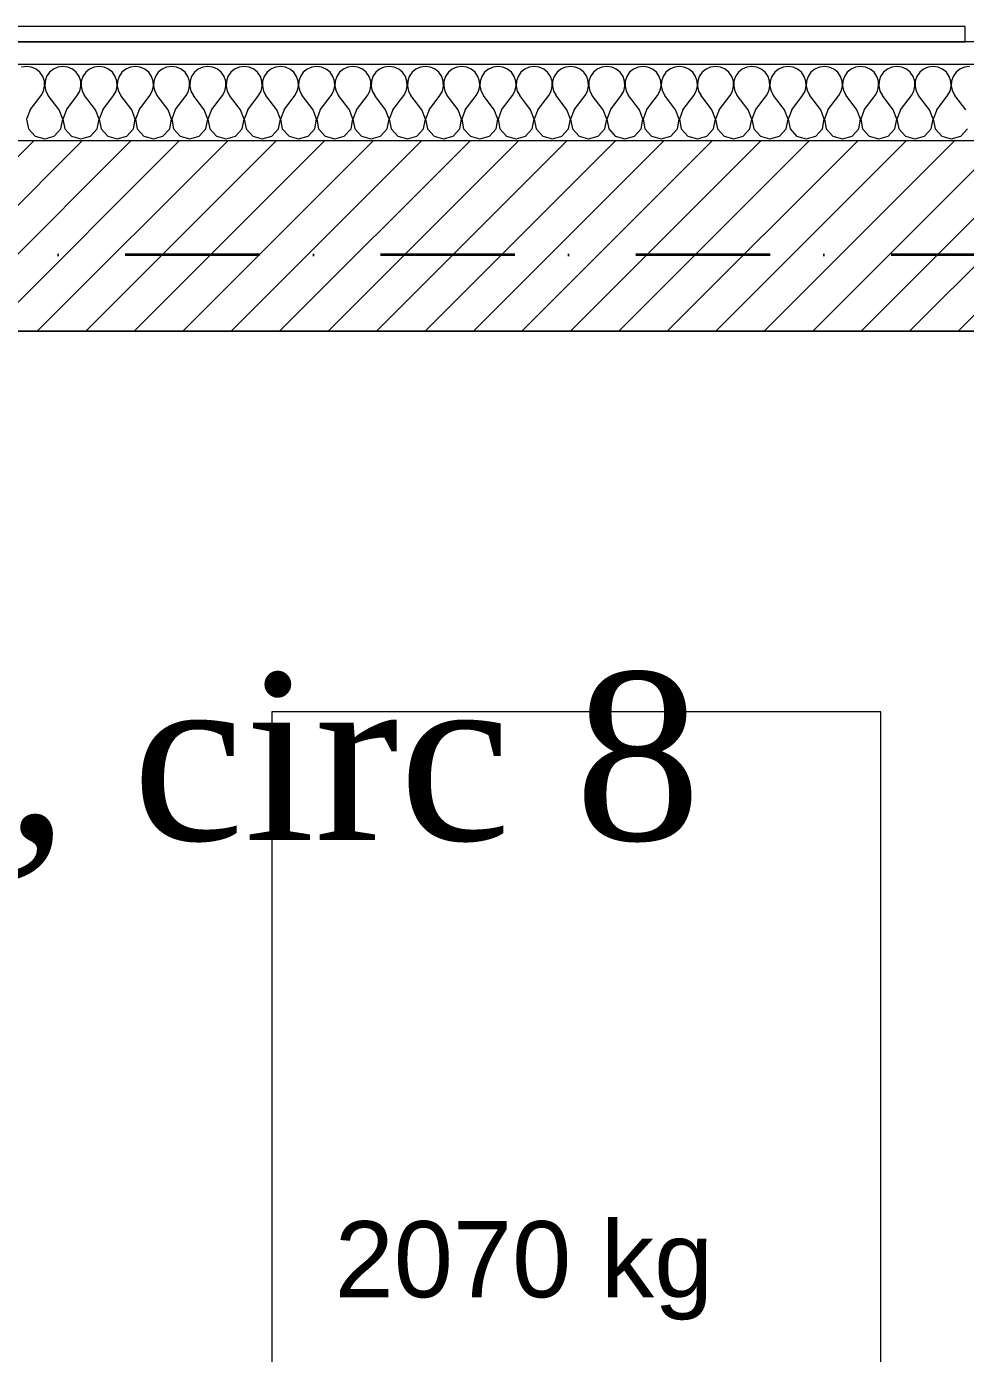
# Model space of a CAD drawing. Header units: millimetres. Extents: x 1322820 to 1391563, y 1051909 to 1098256.
# Drawn here: x 1349521 to 1350754, y 1089228 to 1090971 of the extents above; entities that cross this region are included whole.
import ezdxf
from ezdxf.enums import TextEntityAlignment as Align

# ---------------------------------------------------------------- set-up
doc = ezdxf.new("R2010")
doc.units = ezdxf.units.MM
doc.header["$MEASUREMENT"] = 0
doc.linetypes.add('Dot & Dashed', pattern=[335.138881, 176.388884, -88.194442, 0, -70.555556])
doc.layers.get('0').update_dxf_attribs({"true_color": 0x787878})
for name, color, linetype, true_color in [('arhitectura - decoratii fatada', 7, 'Continuous', 0x787878), ('instalatii - echipamente', 7, 'Continuous', 0x787878), ('New_arhitectura - axe', 7, 'Continuous', 0x787878), ('New_rezistenta - pereti de rezistenta', 7, 'Continuous', 0x787878)]:
    doc.layers.add(name, color=color, linetype=linetype, true_color=true_color)
for name, color, linetype, lineweight, true_color in [('arhitectura - decoratii fatada_Pen_No__101', 7, 'Continuous', 13, 0x787878), ('arhitectura - decoratii fatada_Pen_No__21', 7, 'Continuous', 20, 0x787878), ('instalatii - echipamente_Pen_No__21', 7, 'Continuous', 20, 0x787878), ('New_arhitectura - axe_Pen_No__201', 7, 'Continuous', 35, 0x787878), ('New_arhitectura - suprafete DTAC_Pen_No__14', 7, 'Continuous', 18, 0x787878), ('New_rezistenta - pereti de rezistenta_Pen_No__1', 7, 'Continuous', 13, 0x787878), ('New_rezistenta - pereti de rezistenta_Pen_No__21', 7, 'Continuous', 20, 0x787878)]:
    doc.layers.add(name, color=color, linetype=linetype, lineweight=lineweight, true_color=true_color)
doc.layers.add('calorifere_Pen_No__1', color=250, linetype='Continuous', lineweight=13)
doc.layers.add('circuite iluminat normal', color=7, linetype='Continuous')
doc.styles.add('GENERATED_STYLE_1', font='arialbd.ttf')
doc.styles.add('GENERATED_STYLE_4', font='arialbi.ttf')

# ---------------------------------------------------------------- blocks, each defined once
blk = doc.blocks.new('*X64', base_point=(1356235.2, 1078942.6))
at = {"layer": 'New_rezistenta - pereti de rezistenta_Pen_No__1', "color": 7, "linetype": 'Continuous', "lineweight": 13}
for p, q in [((1349521, 1090918.2), (1349514.4, 1090917.3)), ((1349527.5, 1090917.3), (1349521, 1090918.2)), ((1349533.5, 1090914.7), (1349527.5, 1090917.3)), ((1349538.5, 1090910.5), (1349533.5, 1090914.7)), ((1349556.1, 1090914.7), (1349551, 1090910.5)), ((1349562.1, 1090917.3), (1349556.1, 1090914.7)), ((1349568.6, 1090918.2), (1349562.1, 1090917.3)), ((1349575.1, 1090917.3), (1349568.6, 1090918.2)), ((1349581.1, 1090914.7), (1349575.1, 1090917.3)), ((1349586.1, 1090910.5), (1349581.1, 1090914.7)), ((1349603.7, 1090914.7), (1349598.6, 1090910.5)), ((1349609.7, 1090917.3), (1349603.7, 1090914.7)), ((1349616.2, 1090918.2), (1349609.7, 1090917.3)), ((1349622.7, 1090917.3), (1349616.2, 1090918.2)), ((1349628.7, 1090914.7), (1349622.7, 1090917.3)), ((1349633.8, 1090910.5), (1349628.7, 1090914.7)), ((1349651.3, 1090914.7), (1349646.2, 1090910.5)), ((1349657.3, 1090917.3), (1349651.3, 1090914.7)), ((1349663.8, 1090918.2), (1349657.3, 1090917.3)), ((1349670.3, 1090917.3), (1349663.8, 1090918.2)), ((1349676.3, 1090914.7), (1349670.3, 1090917.3)), ((1349681.4, 1090910.5), (1349676.3, 1090914.7)), ((1349698.9, 1090914.7), (1349693.9, 1090910.5)), ((1349704.9, 1090917.3), (1349698.9, 1090914.7)), ((1349711.4, 1090918.2), (1349704.9, 1090917.3)), ((1349717.9, 1090917.3), (1349711.4, 1090918.2)), ((1349723.9, 1090914.7), (1349717.9, 1090917.3)), ((1349729, 1090910.5), (1349723.9, 1090914.7)), ((1349746.5, 1090914.7), (1349741.5, 1090910.5)), ((1349752.5, 1090917.3), (1349746.5, 1090914.7)), ((1349759, 1090918.2), (1349752.5, 1090917.3)), ((1349765.6, 1090917.3), (1349759, 1090918.2)), ((1349771.6, 1090914.7), (1349765.6, 1090917.3)), ((1349776.6, 1090910.5), (1349771.6, 1090914.7)), ((1349794.1, 1090914.7), (1349789.1, 1090910.5)), ((1349800.2, 1090917.3), (1349794.1, 1090914.7)), ((1349806.7, 1090918.2), (1349800.2, 1090917.3)), ((1349813.2, 1090917.3), (1349806.7, 1090918.2)), ((1349819.2, 1090914.7), (1349813.2, 1090917.3)), ((1349824.2, 1090910.5), (1349819.2, 1090914.7)), ((1349841.8, 1090914.7), (1349836.7, 1090910.5)), ((1349847.8, 1090917.3), (1349841.8, 1090914.7)), ((1349854.3, 1090918.2), (1349847.8, 1090917.3)), ((1349860.8, 1090917.3), (1349854.3, 1090918.2)), ((1349866.8, 1090914.7), (1349860.8, 1090917.3)), ((1349871.9, 1090910.5), (1349866.8, 1090914.7)), ((1349889.4, 1090914.7), (1349884.3, 1090910.5)), ((1349895.4, 1090917.3), (1349889.4, 1090914.7)), ((1349901.9, 1090918.2), (1349895.4, 1090917.3)), ((1349908.4, 1090917.3), (1349901.9, 1090918.2)), ((1349914.4, 1090914.7), (1349908.4, 1090917.3)), ((1349919.5, 1090910.5), (1349914.4, 1090914.7)), ((1349937, 1090914.7), (1349931.9, 1090910.5)), ((1349943, 1090917.3), (1349937, 1090914.7)), ((1349949.5, 1090918.2), (1349943, 1090917.3)), ((1349956, 1090917.3), (1349949.5, 1090918.2)), ((1349962, 1090914.7), (1349956, 1090917.3)), ((1349967.1, 1090910.5), (1349962, 1090914.7)), ((1349984.6, 1090914.7), (1349979.6, 1090910.5)), ((1349990.6, 1090917.3), (1349984.6, 1090914.7)), ((1349997.1, 1090918.2), (1349990.6, 1090917.3)), ((1350003.6, 1090917.3), (1349997.1, 1090918.2)), ((1350009.7, 1090914.7), (1350003.6, 1090917.3)), ((1350014.7, 1090910.5), (1350009.7, 1090914.7)), ((1350032.2, 1090914.7), (1350027.2, 1090910.5)), ((1350038.3, 1090917.3), (1350032.2, 1090914.7)), ((1350044.8, 1090918.2), (1350038.3, 1090917.3)), ((1350051.3, 1090917.3), (1350044.8, 1090918.2)), ((1350057.3, 1090914.7), (1350051.3, 1090917.3)), ((1350062.3, 1090910.5), (1350057.3, 1090914.7)), ((1350079.9, 1090914.7), (1350074.8, 1090910.5)), ((1350085.9, 1090917.3), (1350079.9, 1090914.7)), ((1350092.4, 1090918.2), (1350085.9, 1090917.3)), ((1350098.9, 1090917.3), (1350092.4, 1090918.2)), ((1350104.9, 1090914.7), (1350098.9, 1090917.3)), ((1350110, 1090910.5), (1350104.9, 1090914.7)), ((1350127.5, 1090914.7), (1350122.4, 1090910.5)), ((1350133.5, 1090917.3), (1350127.5, 1090914.7)), ((1350140, 1090918.2), (1350133.5, 1090917.3)), ((1350146.5, 1090917.3), (1350140, 1090918.2)), ((1350152.5, 1090914.7), (1350146.5, 1090917.3)), ((1350157.6, 1090910.5), (1350152.5, 1090914.7)), ((1350175.1, 1090914.7), (1350170, 1090910.5)), ((1350181.1, 1090917.3), (1350175.1, 1090914.7)), ((1350187.6, 1090918.2), (1350181.1, 1090917.3)), ((1350194.1, 1090917.3), (1350187.6, 1090918.2)), ((1350200.1, 1090914.7), (1350194.1, 1090917.3)), ((1350205.2, 1090910.5), (1350200.1, 1090914.7)), ((1350222.7, 1090914.7), (1350217.7, 1090910.5)), ((1350228.7, 1090917.3), (1350222.7, 1090914.7)), ((1350235.2, 1090918.2), (1350228.7, 1090917.3)), ((1350241.7, 1090917.3), (1350235.2, 1090918.2)), ((1350247.8, 1090914.7), (1350241.7, 1090917.3)), ((1350252.8, 1090910.5), (1350247.8, 1090914.7)), ((1350270.3, 1090914.7), (1350265.3, 1090910.5)), ((1350276.3, 1090917.3), (1350270.3, 1090914.7)), ((1350282.9, 1090918.2), (1350276.3, 1090917.3)), ((1350289.4, 1090917.3), (1350282.9, 1090918.2)), ((1350295.4, 1090914.7), (1350289.4, 1090917.3)), ((1350300.4, 1090910.5), (1350295.4, 1090914.7)), ((1350318, 1090914.7), (1350312.9, 1090910.5)), ((1350324, 1090917.3), (1350318, 1090914.7)), ((1350330.5, 1090918.2), (1350324, 1090917.3)), ((1350337, 1090917.3), (1350330.5, 1090918.2)), ((1350343, 1090914.7), (1350337, 1090917.3)), ((1350348, 1090910.5), (1350343, 1090914.7)), ((1350365.6, 1090914.7), (1350360.5, 1090910.5)), ((1350371.6, 1090917.3), (1350365.6, 1090914.7)), ((1350378.1, 1090918.2), (1350371.6, 1090917.3)), ((1350384.6, 1090917.3), (1350378.1, 1090918.2)), ((1350390.6, 1090914.7), (1350384.6, 1090917.3)), ((1350395.7, 1090910.5), (1350390.6, 1090914.7)), ((1350413.2, 1090914.7), (1350408.1, 1090910.5)), ((1350419.2, 1090917.3), (1350413.2, 1090914.7)), ((1350425.7, 1090918.2), (1350419.2, 1090917.3)), ((1350432.2, 1090917.3), (1350425.7, 1090918.2)), ((1350438.2, 1090914.7), (1350432.2, 1090917.3)), ((1350443.3, 1090910.5), (1350438.2, 1090914.7)), ((1350460.8, 1090914.7), (1350455.8, 1090910.5)), ((1350466.8, 1090917.3), (1350460.8, 1090914.7)), ((1350473.3, 1090918.2), (1350466.8, 1090917.3)), ((1350479.8, 1090917.3), (1350473.3, 1090918.2)), ((1350485.8, 1090914.7), (1350479.8, 1090917.3)), ((1350490.9, 1090910.5), (1350485.8, 1090914.7)), ((1350508.4, 1090914.7), (1350503.4, 1090910.5)), ((1350514.4, 1090917.3), (1350508.4, 1090914.7)), ((1350521, 1090918.2), (1350514.4, 1090917.3)), ((1350527.5, 1090917.3), (1350521, 1090918.2)), ((1350533.5, 1090914.7), (1350527.5, 1090917.3)), ((1350538.5, 1090910.5), (1350533.5, 1090914.7)), ((1350556.1, 1090914.7), (1350551, 1090910.5)), ((1350562.1, 1090917.3), (1350556.1, 1090914.7)), ((1350568.6, 1090918.2), (1350562.1, 1090917.3)), ((1350575.1, 1090917.3), (1350568.6, 1090918.2)), ((1350581.1, 1090914.7), (1350575.1, 1090917.3)), ((1350586.1, 1090910.5), (1350581.1, 1090914.7)), ((1350603.7, 1090914.7), (1350598.6, 1090910.5)), ((1350609.7, 1090917.3), (1350603.7, 1090914.7)), ((1350616.2, 1090918.2), (1350609.7, 1090917.3)), ((1350622.7, 1090917.3), (1350616.2, 1090918.2)), ((1350628.7, 1090914.7), (1350622.7, 1090917.3)), ((1350633.8, 1090910.5), (1350628.7, 1090914.7)), ((1350651.3, 1090914.7), (1350646.2, 1090910.5)), ((1350657.3, 1090917.3), (1350651.3, 1090914.7)), ((1350663.8, 1090918.2), (1350657.3, 1090917.3)), ((1350670.3, 1090917.3), (1350663.8, 1090918.2)), ((1350676.3, 1090914.7), (1350670.3, 1090917.3)), ((1350681.4, 1090910.5), (1350676.3, 1090914.7)), ((1350698.9, 1090914.7), (1350693.9, 1090910.5)), ((1350704.9, 1090917.3), (1350698.9, 1090914.7)), ((1350711.4, 1090918.2), (1350704.9, 1090917.3)), ((1350717.9, 1090917.3), (1350711.4, 1090918.2)), ((1350723.9, 1090914.7), (1350717.9, 1090917.3)), ((1350729, 1090910.5), (1350723.9, 1090914.7)), ((1350746.5, 1090914.7), (1350741.5, 1090910.5)), ((1350752.5, 1090917.3), (1350746.5, 1090914.7)), ((1350759, 1090918.2), (1350752.5, 1090917.3)), ((1349542.2, 1090905.1), (1349538.5, 1090910.5)), ((1349544.3, 1090898.8), (1349542.2, 1090905.1)), ((1349544.7, 1090892.3), (1349544.3, 1090898.8)), ((1349545.2, 1090898.8), (1349544.9, 1090892.3)), ((1349547.3, 1090905.1), (1349545.2, 1090898.8)), ((1349551, 1090910.5), (1349547.3, 1090905.1)), ((1349589.9, 1090905.1), (1349586.1, 1090910.5)), ((1349592, 1090898.8), (1349589.9, 1090905.1)), ((1349592.3, 1090892.3), (1349592, 1090898.8)), ((1349592.8, 1090898.8), (1349592.5, 1090892.3)), ((1349594.9, 1090905.1), (1349592.8, 1090898.8)), ((1349598.6, 1090910.5), (1349594.9, 1090905.1)), ((1349637.5, 1090905.1), (1349633.8, 1090910.5)), ((1349639.6, 1090898.8), (1349637.5, 1090905.1)), ((1349639.9, 1090892.3), (1349639.6, 1090898.8)), ((1349640.4, 1090898.8), (1349640.1, 1090892.3)), ((1349642.5, 1090905.1), (1349640.4, 1090898.8)), ((1349646.2, 1090910.5), (1349642.5, 1090905.1)), ((1349685.1, 1090905.1), (1349681.4, 1090910.5)), ((1349687.2, 1090898.8), (1349685.1, 1090905.1)), ((1349687.5, 1090892.3), (1349687.2, 1090898.8)), ((1349688, 1090898.8), (1349687.7, 1090892.3)), ((1349690.1, 1090905.1), (1349688, 1090898.8)), ((1349693.9, 1090910.5), (1349690.1, 1090905.1)), ((1349732.7, 1090905.1), (1349729, 1090910.5)), ((1349734.8, 1090898.8), (1349732.7, 1090905.1)), ((1349735.1, 1090892.3), (1349734.8, 1090898.8)), ((1349735.7, 1090898.8), (1349735.3, 1090892.3)), ((1349737.7, 1090905.1), (1349735.7, 1090898.8)), ((1349741.5, 1090910.5), (1349737.7, 1090905.1)), ((1349780.3, 1090905.1), (1349776.6, 1090910.5)), ((1349782.4, 1090898.8), (1349780.3, 1090905.1)), ((1349782.8, 1090892.3), (1349782.4, 1090898.8)), ((1349783.3, 1090898.8), (1349783, 1090892.3)), ((1349785.4, 1090905.1), (1349783.3, 1090898.8)), ((1349789.1, 1090910.5), (1349785.4, 1090905.1)), ((1349828, 1090905.1), (1349824.2, 1090910.5)), ((1349830.1, 1090898.8), (1349828, 1090905.1)), ((1349830.4, 1090892.3), (1349830.1, 1090898.8)), ((1349830.9, 1090898.8), (1349830.6, 1090892.3)), ((1349833, 1090905.1), (1349830.9, 1090898.8)), ((1349836.7, 1090910.5), (1349833, 1090905.1)), ((1349875.6, 1090905.1), (1349871.9, 1090910.5)), ((1349877.7, 1090898.8), (1349875.6, 1090905.1)), ((1349878, 1090892.3), (1349877.7, 1090898.8)), ((1349878.5, 1090898.8), (1349878.2, 1090892.3)), ((1349880.6, 1090905.1), (1349878.5, 1090898.8)), ((1349884.3, 1090910.5), (1349880.6, 1090905.1)), ((1349923.2, 1090905.1), (1349919.5, 1090910.5)), ((1349925.3, 1090898.8), (1349923.2, 1090905.1)), ((1349925.6, 1090892.3), (1349925.3, 1090898.8)), ((1349926.1, 1090898.8), (1349925.8, 1090892.3)), ((1349928.2, 1090905.1), (1349926.1, 1090898.8)), ((1349931.9, 1090910.5), (1349928.2, 1090905.1)), ((1349970.8, 1090905.1), (1349967.1, 1090910.5)), ((1349972.9, 1090898.8), (1349970.8, 1090905.1)), ((1349973.2, 1090892.3), (1349972.9, 1090898.8)), ((1349973.7, 1090898.8), (1349973.4, 1090892.3)), ((1349975.8, 1090905.1), (1349973.7, 1090898.8)), ((1349979.6, 1090910.5), (1349975.8, 1090905.1)), ((1350018.4, 1090905.1), (1350014.7, 1090910.5)), ((1350020.5, 1090898.8), (1350018.4, 1090905.1)), ((1350020.9, 1090892.3), (1350020.5, 1090898.8)), ((1350021.4, 1090898.8), (1350021, 1090892.3)), ((1350023.5, 1090905.1), (1350021.4, 1090898.8)), ((1350027.2, 1090910.5), (1350023.5, 1090905.1)), ((1350066.1, 1090905.1), (1350062.3, 1090910.5)), ((1350068.2, 1090898.8), (1350066.1, 1090905.1)), ((1350068.5, 1090892.3), (1350068.2, 1090898.8)), ((1350069, 1090898.8), (1350068.7, 1090892.3)), ((1350071.1, 1090905.1), (1350069, 1090898.8)), ((1350074.8, 1090910.5), (1350071.1, 1090905.1)), ((1350113.7, 1090905.1), (1350110, 1090910.5)), ((1350115.8, 1090898.8), (1350113.7, 1090905.1)), ((1350116.1, 1090892.3), (1350115.8, 1090898.8)), ((1350116.6, 1090898.8), (1350116.3, 1090892.3)), ((1350118.7, 1090905.1), (1350116.6, 1090898.8)), ((1350122.4, 1090910.5), (1350118.7, 1090905.1)), ((1350161.3, 1090905.1), (1350157.6, 1090910.5)), ((1350163.4, 1090898.8), (1350161.3, 1090905.1)), ((1350163.7, 1090892.3), (1350163.4, 1090898.8)), ((1350164.2, 1090898.8), (1350163.9, 1090892.3)), ((1350166.3, 1090905.1), (1350164.2, 1090898.8)), ((1350170, 1090910.5), (1350166.3, 1090905.1)), ((1350208.9, 1090905.1), (1350205.2, 1090910.5)), ((1350211, 1090898.8), (1350208.9, 1090905.1)), ((1350211.3, 1090892.3), (1350211, 1090898.8)), ((1350211.8, 1090898.8), (1350211.5, 1090892.3)), ((1350213.9, 1090905.1), (1350211.8, 1090898.8)), ((1350217.7, 1090910.5), (1350213.9, 1090905.1)), ((1350256.5, 1090905.1), (1350252.8, 1090910.5)), ((1350258.6, 1090898.8), (1350256.5, 1090905.1)), ((1350258.9, 1090892.3), (1350258.6, 1090898.8)), ((1350259.5, 1090898.8), (1350259.1, 1090892.3)), ((1350261.6, 1090905.1), (1350259.5, 1090898.8)), ((1350265.3, 1090910.5), (1350261.6, 1090905.1)), ((1350304.2, 1090905.1), (1350300.4, 1090910.5)), ((1350306.3, 1090898.8), (1350304.2, 1090905.1)), ((1350306.6, 1090892.3), (1350306.3, 1090898.8)), ((1350307.1, 1090898.8), (1350306.8, 1090892.3)), ((1350309.2, 1090905.1), (1350307.1, 1090898.8)), ((1350312.9, 1090910.5), (1350309.2, 1090905.1)), ((1350351.8, 1090905.1), (1350348, 1090910.5)), ((1350353.9, 1090898.8), (1350351.8, 1090905.1)), ((1350354.2, 1090892.3), (1350353.9, 1090898.8)), ((1350354.7, 1090898.8), (1350354.4, 1090892.3)), ((1350356.8, 1090905.1), (1350354.7, 1090898.8)), ((1350360.5, 1090910.5), (1350356.8, 1090905.1)), ((1350399.4, 1090905.1), (1350395.7, 1090910.5)), ((1350401.5, 1090898.8), (1350399.4, 1090905.1)), ((1350401.8, 1090892.3), (1350401.5, 1090898.8)), ((1350402.3, 1090898.8), (1350402, 1090892.3)), ((1350404.4, 1090905.1), (1350402.3, 1090898.8)), ((1350408.1, 1090910.5), (1350404.4, 1090905.1)), ((1350447, 1090905.1), (1350443.3, 1090910.5)), ((1350449.1, 1090898.8), (1350447, 1090905.1)), ((1350449.4, 1090892.3), (1350449.1, 1090898.8)), ((1350449.9, 1090898.8), (1350449.6, 1090892.3)), ((1350452, 1090905.1), (1350449.9, 1090898.8)), ((1350455.8, 1090910.5), (1350452, 1090905.1)), ((1350494.6, 1090905.1), (1350490.9, 1090910.5)), ((1350496.7, 1090898.8), (1350494.6, 1090905.1)), ((1350497, 1090892.3), (1350496.7, 1090898.8)), ((1350497.6, 1090898.8), (1350497.2, 1090892.3)), ((1350499.7, 1090905.1), (1350497.6, 1090898.8)), ((1350503.4, 1090910.5), (1350499.7, 1090905.1)), ((1350542.2, 1090905.1), (1350538.5, 1090910.5)), ((1350544.3, 1090898.8), (1350542.2, 1090905.1)), ((1350544.7, 1090892.3), (1350544.3, 1090898.8)), ((1350545.2, 1090898.8), (1350544.9, 1090892.3)), ((1350547.3, 1090905.1), (1350545.2, 1090898.8)), ((1350551, 1090910.5), (1350547.3, 1090905.1)), ((1350589.9, 1090905.1), (1350586.1, 1090910.5)), ((1350592, 1090898.8), (1350589.9, 1090905.1)), ((1350592.3, 1090892.3), (1350592, 1090898.8)), ((1350592.8, 1090898.8), (1350592.5, 1090892.3)), ((1350594.9, 1090905.1), (1350592.8, 1090898.8)), ((1350598.6, 1090910.5), (1350594.9, 1090905.1)), ((1350637.5, 1090905.1), (1350633.8, 1090910.5)), ((1350639.6, 1090898.8), (1350637.5, 1090905.1)), ((1350639.9, 1090892.3), (1350639.6, 1090898.8)), ((1350640.4, 1090898.8), (1350640.1, 1090892.3)), ((1350642.5, 1090905.1), (1350640.4, 1090898.8)), ((1350646.2, 1090910.5), (1350642.5, 1090905.1)), ((1350685.1, 1090905.1), (1350681.4, 1090910.5)), ((1350687.2, 1090898.8), (1350685.1, 1090905.1)), ((1350687.5, 1090892.3), (1350687.2, 1090898.8)), ((1350688, 1090898.8), (1350687.7, 1090892.3)), ((1350690.1, 1090905.1), (1350688, 1090898.8)), ((1350693.9, 1090910.5), (1350690.1, 1090905.1)), ((1350732.7, 1090905.1), (1350729, 1090910.5)), ((1350734.8, 1090898.8), (1350732.7, 1090905.1)), ((1350735.1, 1090892.3), (1350734.8, 1090898.8)), ((1350735.7, 1090898.8), (1350735.3, 1090892.3)), ((1350737.7, 1090905.1), (1350735.7, 1090898.8)), ((1350741.5, 1090910.5), (1350737.7, 1090905.1)), ((1349525.7, 1090861.1), (1349540, 1090880.1)), ((1349540, 1090880.1), (1349543.2, 1090885.9)), ((1349543.2, 1090885.9), (1349544.7, 1090892.3)), ((1349544.9, 1090892.3), (1349546.3, 1090885.9)), ((1349546.3, 1090885.9), (1349549.5, 1090880.1)), ((1349563.8, 1090861.1), (1349549.5, 1090880.1)), ((1349573.3, 1090861.1), (1349587.6, 1090880.1)), ((1349587.6, 1090880.1), (1349590.8, 1090885.9)), ((1349590.8, 1090885.9), (1349592.3, 1090892.3)), ((1349592.5, 1090892.3), (1349594, 1090885.9)), ((1349594, 1090885.9), (1349597.1, 1090880.1)), ((1349611.4, 1090861.1), (1349597.1, 1090880.1)), ((1349621, 1090861.1), (1349635.2, 1090880.1)), ((1349635.2, 1090880.1), (1349638.4, 1090885.9)), ((1349638.4, 1090885.9), (1349639.9, 1090892.3)), ((1349640.1, 1090892.3), (1349641.6, 1090885.9)), ((1349641.6, 1090885.9), (1349644.8, 1090880.1)), ((1349659, 1090861.1), (1349644.8, 1090880.1)), ((1349668.6, 1090861.1), (1349682.9, 1090880.1)), ((1349682.9, 1090880.1), (1349686, 1090885.9)), ((1349686, 1090885.9), (1349687.5, 1090892.3)), ((1349687.7, 1090892.3), (1349689.2, 1090885.9)), ((1349689.2, 1090885.9), (1349692.4, 1090880.1)), ((1349706.7, 1090861.1), (1349692.4, 1090880.1)), ((1349716.2, 1090861.1), (1349730.5, 1090880.1)), ((1349730.5, 1090880.1), (1349733.7, 1090885.9)), ((1349733.7, 1090885.9), (1349735.1, 1090892.3)), ((1349735.3, 1090892.3), (1349736.8, 1090885.9)), ((1349736.8, 1090885.9), (1349740, 1090880.1)), ((1349754.3, 1090861.1), (1349740, 1090880.1)), ((1349763.8, 1090861.1), (1349778.1, 1090880.1)), ((1349778.1, 1090880.1), (1349781.3, 1090885.9)), ((1349781.3, 1090885.9), (1349782.8, 1090892.3)), ((1349783, 1090892.3), (1349784.4, 1090885.9)), ((1349784.4, 1090885.9), (1349787.6, 1090880.1)), ((1349801.9, 1090861.1), (1349787.6, 1090880.1)), ((1349811.4, 1090861.1), (1349825.7, 1090880.1)), ((1349825.7, 1090880.1), (1349828.9, 1090885.9)), ((1349828.9, 1090885.9), (1349830.4, 1090892.3)), ((1349830.6, 1090892.3), (1349832.1, 1090885.9)), ((1349832.1, 1090885.9), (1349835.2, 1090880.1)), ((1349849.5, 1090861.1), (1349835.2, 1090880.1)), ((1349859, 1090861.1), (1349873.3, 1090880.1)), ((1349873.3, 1090880.1), (1349876.5, 1090885.9)), ((1349876.5, 1090885.9), (1349878, 1090892.3)), ((1349878.2, 1090892.3), (1349879.7, 1090885.9)), ((1349879.7, 1090885.9), (1349882.9, 1090880.1)), ((1349897.1, 1090861.1), (1349882.9, 1090880.1)), ((1349906.7, 1090861.1), (1349921, 1090880.1)), ((1349921, 1090880.1), (1349924.1, 1090885.9)), ((1349924.1, 1090885.9), (1349925.6, 1090892.3)), ((1349925.8, 1090892.3), (1349927.3, 1090885.9)), ((1349927.3, 1090885.9), (1349930.5, 1090880.1)), ((1349944.8, 1090861.1), (1349930.5, 1090880.1)), ((1349954.3, 1090861.1), (1349968.6, 1090880.1)), ((1349968.6, 1090880.1), (1349971.7, 1090885.9)), ((1349971.7, 1090885.9), (1349973.2, 1090892.3)), ((1349973.4, 1090892.3), (1349974.9, 1090885.9)), ((1349974.9, 1090885.9), (1349978.1, 1090880.1)), ((1349992.4, 1090861.1), (1349978.1, 1090880.1)), ((1350001.9, 1090861.1), (1350016.2, 1090880.1)), ((1350016.2, 1090880.1), (1350019.4, 1090885.9)), ((1350019.4, 1090885.9), (1350020.9, 1090892.3)), ((1350021, 1090892.3), (1350022.5, 1090885.9)), ((1350022.5, 1090885.9), (1350025.7, 1090880.1)), ((1350040, 1090861.1), (1350025.7, 1090880.1)), ((1350049.5, 1090861.1), (1350063.8, 1090880.1)), ((1350063.8, 1090880.1), (1350067, 1090885.9)), ((1350067, 1090885.9), (1350068.5, 1090892.3)), ((1350068.7, 1090892.3), (1350070.2, 1090885.9)), ((1350070.2, 1090885.9), (1350073.3, 1090880.1)), ((1350087.6, 1090861.1), (1350073.3, 1090880.1)), ((1350097.1, 1090861.1), (1350111.4, 1090880.1)), ((1350111.4, 1090880.1), (1350114.6, 1090885.9)), ((1350114.6, 1090885.9), (1350116.1, 1090892.3)), ((1350116.3, 1090892.3), (1350117.8, 1090885.9)), ((1350117.8, 1090885.9), (1350121, 1090880.1)), ((1350135.2, 1090861.1), (1350121, 1090880.1)), ((1350144.8, 1090861.1), (1350159, 1090880.1)), ((1350159, 1090880.1), (1350162.2, 1090885.9)), ((1350162.2, 1090885.9), (1350163.7, 1090892.3)), ((1350163.9, 1090892.3), (1350165.4, 1090885.9)), ((1350165.4, 1090885.9), (1350168.6, 1090880.1)), ((1350182.9, 1090861.1), (1350168.6, 1090880.1)), ((1350192.4, 1090861.1), (1350206.7, 1090880.1)), ((1350206.7, 1090880.1), (1350209.8, 1090885.9)), ((1350209.8, 1090885.9), (1350211.3, 1090892.3)), ((1350211.5, 1090892.3), (1350213, 1090885.9)), ((1350213, 1090885.9), (1350216.2, 1090880.1)), ((1350230.5, 1090861.1), (1350216.2, 1090880.1)), ((1350240, 1090861.1), (1350254.3, 1090880.1)), ((1350254.3, 1090880.1), (1350257.5, 1090885.9)), ((1350257.5, 1090885.9), (1350258.9, 1090892.3)), ((1350259.1, 1090892.3), (1350260.6, 1090885.9)), ((1350260.6, 1090885.9), (1350263.8, 1090880.1)), ((1350278.1, 1090861.1), (1350263.8, 1090880.1)), ((1350287.6, 1090861.1), (1350301.9, 1090880.1)), ((1350301.9, 1090880.1), (1350305.1, 1090885.9)), ((1350305.1, 1090885.9), (1350306.6, 1090892.3)), ((1350306.8, 1090892.3), (1350308.2, 1090885.9)), ((1350308.2, 1090885.9), (1350311.4, 1090880.1)), ((1350325.7, 1090861.1), (1350311.4, 1090880.1)), ((1350335.2, 1090861.1), (1350349.5, 1090880.1)), ((1350349.5, 1090880.1), (1350352.7, 1090885.9)), ((1350352.7, 1090885.9), (1350354.2, 1090892.3)), ((1350354.4, 1090892.3), (1350355.9, 1090885.9)), ((1350355.9, 1090885.9), (1350359, 1090880.1)), ((1350373.3, 1090861.1), (1350359, 1090880.1)), ((1350382.9, 1090861.1), (1350397.1, 1090880.1)), ((1350397.1, 1090880.1), (1350400.3, 1090885.9)), ((1350400.3, 1090885.9), (1350401.8, 1090892.3)), ((1350402, 1090892.3), (1350403.5, 1090885.9)), ((1350403.5, 1090885.9), (1350406.7, 1090880.1)), ((1350421, 1090861.1), (1350406.7, 1090880.1)), ((1350430.5, 1090861.1), (1350444.8, 1090880.1)), ((1350444.8, 1090880.1), (1350447.9, 1090885.9)), ((1350447.9, 1090885.9), (1350449.4, 1090892.3)), ((1350449.6, 1090892.3), (1350451.1, 1090885.9)), ((1350451.1, 1090885.9), (1350454.3, 1090880.1)), ((1350468.6, 1090861.1), (1350454.3, 1090880.1)), ((1350478.1, 1090861.1), (1350492.4, 1090880.1)), ((1350492.4, 1090880.1), (1350495.6, 1090885.9)), ((1350495.6, 1090885.9), (1350497, 1090892.3)), ((1350497.2, 1090892.3), (1350498.7, 1090885.9)), ((1350498.7, 1090885.9), (1350501.9, 1090880.1)), ((1350516.2, 1090861.1), (1350501.9, 1090880.1)), ((1350525.7, 1090861.1), (1350540, 1090880.1)), ((1350540, 1090880.1), (1350543.2, 1090885.9)), ((1350543.2, 1090885.9), (1350544.7, 1090892.3)), ((1350544.9, 1090892.3), (1350546.3, 1090885.9)), ((1350546.3, 1090885.9), (1350549.5, 1090880.1)), ((1350563.8, 1090861.1), (1350549.5, 1090880.1)), ((1350573.3, 1090861.1), (1350587.6, 1090880.1)), ((1350587.6, 1090880.1), (1350590.8, 1090885.9)), ((1350590.8, 1090885.9), (1350592.3, 1090892.3)), ((1350592.5, 1090892.3), (1350594, 1090885.9)), ((1350594, 1090885.9), (1350597.1, 1090880.1)), ((1350611.4, 1090861.1), (1350597.1, 1090880.1)), ((1350621, 1090861.1), (1350635.2, 1090880.1)), ((1350635.2, 1090880.1), (1350638.4, 1090885.9)), ((1350638.4, 1090885.9), (1350639.9, 1090892.3)), ((1350640.1, 1090892.3), (1350641.6, 1090885.9)), ((1350641.6, 1090885.9), (1350644.8, 1090880.1)), ((1350659, 1090861.1), (1350644.8, 1090880.1)), ((1350668.6, 1090861.1), (1350682.9, 1090880.1)), ((1350682.9, 1090880.1), (1350686, 1090885.9)), ((1350686, 1090885.9), (1350687.5, 1090892.3)), ((1350687.7, 1090892.3), (1350689.2, 1090885.9)), ((1350689.2, 1090885.9), (1350692.4, 1090880.1)), ((1350706.7, 1090861.1), (1350692.4, 1090880.1)), ((1350716.2, 1090861.1), (1350730.5, 1090880.1)), ((1350730.5, 1090880.1), (1350733.7, 1090885.9)), ((1350733.7, 1090885.9), (1350735.1, 1090892.3)), ((1350735.3, 1090892.3), (1350736.8, 1090885.9)), ((1350736.8, 1090885.9), (1350740, 1090880.1)), ((1350754.3, 1090861.1), (1350740, 1090880.1)), ((1349525.7, 1090861.1), (1349521, 1090848.9)), ((1349521, 1090848.9), (1349523.5, 1090836.1)), ((1349568.5, 1090848.9), (1349563.8, 1090861.1)), ((1349566.1, 1090836.1), (1349568.5, 1090848.9)), ((1349573.3, 1090861.1), (1349568.7, 1090848.9)), ((1349568.7, 1090848.9), (1349571.1, 1090836.1)), ((1349616.1, 1090848.9), (1349611.4, 1090861.1)), ((1349613.7, 1090836.1), (1349616.1, 1090848.9)), ((1349621, 1090861.1), (1349616.3, 1090848.9)), ((1349616.3, 1090848.9), (1349618.7, 1090836.1)), ((1349663.7, 1090848.9), (1349659, 1090861.1)), ((1349661.3, 1090836.1), (1349663.7, 1090848.9)), ((1349668.6, 1090861.1), (1349663.9, 1090848.9)), ((1349663.9, 1090848.9), (1349666.3, 1090836.1)), ((1349711.3, 1090848.9), (1349706.7, 1090861.1)), ((1349708.9, 1090836.1), (1349711.3, 1090848.9)), ((1349716.2, 1090861.1), (1349711.5, 1090848.9)), ((1349711.5, 1090848.9), (1349713.9, 1090836.1)), ((1349758.9, 1090848.9), (1349754.3, 1090861.1)), ((1349756.5, 1090836.1), (1349758.9, 1090848.9)), ((1349763.8, 1090861.1), (1349759.1, 1090848.9)), ((1349759.1, 1090848.9), (1349761.6, 1090836.1)), ((1349806.6, 1090848.9), (1349801.9, 1090861.1)), ((1349804.2, 1090836.1), (1349806.6, 1090848.9)), ((1349811.4, 1090861.1), (1349806.8, 1090848.9)), ((1349806.8, 1090848.9), (1349809.2, 1090836.1)), ((1349854.2, 1090848.9), (1349849.5, 1090861.1)), ((1349851.8, 1090836.1), (1349854.2, 1090848.9)), ((1349859, 1090861.1), (1349854.4, 1090848.9)), ((1349854.4, 1090848.9), (1349856.8, 1090836.1)), ((1349901.8, 1090848.9), (1349897.1, 1090861.1)), ((1349899.4, 1090836.1), (1349901.8, 1090848.9)), ((1349906.7, 1090861.1), (1349902, 1090848.9)), ((1349902, 1090848.9), (1349904.4, 1090836.1)), ((1349949.4, 1090848.9), (1349944.8, 1090861.1)), ((1349947, 1090836.1), (1349949.4, 1090848.9)), ((1349954.3, 1090861.1), (1349949.6, 1090848.9)), ((1349949.6, 1090848.9), (1349952, 1090836.1)), ((1349997, 1090848.9), (1349992.4, 1090861.1)), ((1349994.6, 1090836.1), (1349997, 1090848.9)), ((1350001.9, 1090861.1), (1349997.2, 1090848.9)), ((1349997.2, 1090848.9), (1349999.7, 1090836.1)), ((1350044.7, 1090848.9), (1350040, 1090861.1)), ((1350042.2, 1090836.1), (1350044.7, 1090848.9)), ((1350049.5, 1090861.1), (1350044.9, 1090848.9)), ((1350044.9, 1090848.9), (1350047.3, 1090836.1)), ((1350092.3, 1090848.9), (1350087.6, 1090861.1)), ((1350089.9, 1090836.1), (1350092.3, 1090848.9)), ((1350097.1, 1090861.1), (1350092.5, 1090848.9)), ((1350092.5, 1090848.9), (1350094.9, 1090836.1)), ((1350139.9, 1090848.9), (1350135.2, 1090861.1)), ((1350137.5, 1090836.1), (1350139.9, 1090848.9)), ((1350144.8, 1090861.1), (1350140.1, 1090848.9)), ((1350140.1, 1090848.9), (1350142.5, 1090836.1)), ((1350187.5, 1090848.9), (1350182.9, 1090861.1)), ((1350185.1, 1090836.1), (1350187.5, 1090848.9)), ((1350192.4, 1090861.1), (1350187.7, 1090848.9)), ((1350187.7, 1090848.9), (1350190.1, 1090836.1)), ((1350235.1, 1090848.9), (1350230.5, 1090861.1)), ((1350232.7, 1090836.1), (1350235.1, 1090848.9)), ((1350240, 1090861.1), (1350235.3, 1090848.9)), ((1350235.3, 1090848.9), (1350237.7, 1090836.1)), ((1350282.8, 1090848.9), (1350278.1, 1090861.1)), ((1350280.3, 1090836.1), (1350282.8, 1090848.9)), ((1350287.6, 1090861.1), (1350283, 1090848.9)), ((1350283, 1090848.9), (1350285.4, 1090836.1)), ((1350330.4, 1090848.9), (1350325.7, 1090861.1)), ((1350328, 1090836.1), (1350330.4, 1090848.9)), ((1350335.2, 1090861.1), (1350330.6, 1090848.9)), ((1350330.6, 1090848.9), (1350333, 1090836.1)), ((1350378, 1090848.9), (1350373.3, 1090861.1)), ((1350375.6, 1090836.1), (1350378, 1090848.9)), ((1350382.9, 1090861.1), (1350378.2, 1090848.9)), ((1350378.2, 1090848.9), (1350380.6, 1090836.1)), ((1350425.6, 1090848.9), (1350421, 1090861.1)), ((1350423.2, 1090836.1), (1350425.6, 1090848.9)), ((1350430.5, 1090861.1), (1350425.8, 1090848.9)), ((1350425.8, 1090848.9), (1350428.2, 1090836.1)), ((1350473.2, 1090848.9), (1350468.6, 1090861.1)), ((1350470.8, 1090836.1), (1350473.2, 1090848.9)), ((1350478.1, 1090861.1), (1350473.4, 1090848.9)), ((1350473.4, 1090848.9), (1350475.8, 1090836.1)), ((1350520.9, 1090848.9), (1350516.2, 1090861.1)), ((1350518.4, 1090836.1), (1350520.9, 1090848.9)), ((1350525.7, 1090861.1), (1350521, 1090848.9)), ((1350521, 1090848.9), (1350523.5, 1090836.1)), ((1350568.5, 1090848.9), (1350563.8, 1090861.1)), ((1350566.1, 1090836.1), (1350568.5, 1090848.9)), ((1350573.3, 1090861.1), (1350568.7, 1090848.9)), ((1350568.7, 1090848.9), (1350571.1, 1090836.1)), ((1350616.1, 1090848.9), (1350611.4, 1090861.1)), ((1350613.7, 1090836.1), (1350616.1, 1090848.9)), ((1350621, 1090861.1), (1350616.3, 1090848.9)), ((1350616.3, 1090848.9), (1350618.7, 1090836.1)), ((1350663.7, 1090848.9), (1350659, 1090861.1)), ((1350661.3, 1090836.1), (1350663.7, 1090848.9)), ((1350668.6, 1090861.1), (1350663.9, 1090848.9)), ((1350663.9, 1090848.9), (1350666.3, 1090836.1)), ((1350711.3, 1090848.9), (1350706.7, 1090861.1)), ((1350708.9, 1090836.1), (1350711.3, 1090848.9)), ((1350716.2, 1090861.1), (1350711.5, 1090848.9)), ((1350711.5, 1090848.9), (1350713.9, 1090836.1)), ((1349523.5, 1090836.1), (1349532.2, 1090826.5)), ((1349557.3, 1090826.5), (1349566.1, 1090836.1)), ((1349571.1, 1090836.1), (1349579.9, 1090826.5)), ((1349604.9, 1090826.5), (1349613.7, 1090836.1)), ((1349618.7, 1090836.1), (1349627.5, 1090826.5)), ((1349652.5, 1090826.5), (1349661.3, 1090836.1)), ((1349666.3, 1090836.1), (1349675.1, 1090826.5)), ((1349700.1, 1090826.5), (1349708.9, 1090836.1)), ((1349713.9, 1090836.1), (1349722.7, 1090826.5)), ((1349747.8, 1090826.5), (1349756.5, 1090836.1)), ((1349761.6, 1090836.1), (1349770.3, 1090826.5)), ((1349795.4, 1090826.5), (1349804.2, 1090836.1)), ((1349809.2, 1090836.1), (1349818, 1090826.5)), ((1349843, 1090826.5), (1349851.8, 1090836.1)), ((1349856.8, 1090836.1), (1349865.6, 1090826.5)), ((1349890.6, 1090826.5), (1349899.4, 1090836.1)), ((1349904.4, 1090836.1), (1349913.2, 1090826.5)), ((1349938.2, 1090826.5), (1349947, 1090836.1)), ((1349952, 1090836.1), (1349960.8, 1090826.5)), ((1349985.8, 1090826.5), (1349994.6, 1090836.1)), ((1349999.7, 1090836.1), (1350008.4, 1090826.5)), ((1350033.5, 1090826.5), (1350042.2, 1090836.1)), ((1350047.3, 1090836.1), (1350056.1, 1090826.5)), ((1350081.1, 1090826.5), (1350089.9, 1090836.1)), ((1350094.9, 1090836.1), (1350103.7, 1090826.5)), ((1350128.7, 1090826.5), (1350137.5, 1090836.1)), ((1350142.5, 1090836.1), (1350151.3, 1090826.5)), ((1350176.3, 1090826.5), (1350185.1, 1090836.1)), ((1350190.1, 1090836.1), (1350198.9, 1090826.5)), ((1350223.9, 1090826.5), (1350232.7, 1090836.1)), ((1350237.7, 1090836.1), (1350246.5, 1090826.5)), ((1350271.6, 1090826.5), (1350280.3, 1090836.1)), ((1350285.4, 1090836.1), (1350294.1, 1090826.5)), ((1350319.2, 1090826.5), (1350328, 1090836.1)), ((1350333, 1090836.1), (1350341.8, 1090826.5)), ((1350366.8, 1090826.5), (1350375.6, 1090836.1)), ((1350380.6, 1090836.1), (1350389.4, 1090826.5)), ((1350414.4, 1090826.5), (1350423.2, 1090836.1)), ((1350428.2, 1090836.1), (1350437, 1090826.5)), ((1350462, 1090826.5), (1350470.8, 1090836.1)), ((1350475.8, 1090836.1), (1350484.6, 1090826.5)), ((1350509.7, 1090826.5), (1350518.4, 1090836.1)), ((1350523.5, 1090836.1), (1350532.2, 1090826.5)), ((1350557.3, 1090826.5), (1350566.1, 1090836.1)), ((1350571.1, 1090836.1), (1350579.9, 1090826.5)), ((1350604.9, 1090826.5), (1350613.7, 1090836.1)), ((1350618.7, 1090836.1), (1350627.5, 1090826.5)), ((1350652.5, 1090826.5), (1350661.3, 1090836.1)), ((1350666.3, 1090836.1), (1350675.1, 1090826.5)), ((1350700.1, 1090826.5), (1350708.9, 1090836.1)), ((1350713.9, 1090836.1), (1350722.7, 1090826.5)), ((1350747.8, 1090826.5), (1350756.5, 1090836.1)), ((1349532.2, 1090826.5), (1349544.8, 1090823)), ((1349544.8, 1090823), (1349557.3, 1090826.5)), ((1349579.9, 1090826.5), (1349592.4, 1090823)), ((1349592.4, 1090823), (1349604.9, 1090826.5)), ((1349627.5, 1090826.5), (1349640, 1090823)), ((1349640, 1090823), (1349652.5, 1090826.5)), ((1349675.1, 1090826.5), (1349687.6, 1090823)), ((1349687.6, 1090823), (1349700.1, 1090826.5)), ((1349722.7, 1090826.5), (1349735.2, 1090823)), ((1349735.2, 1090823), (1349747.8, 1090826.5)), ((1349770.3, 1090826.5), (1349782.9, 1090823)), ((1349782.9, 1090823), (1349795.4, 1090826.5)), ((1349818, 1090826.5), (1349830.5, 1090823)), ((1349830.5, 1090823), (1349843, 1090826.5)), ((1349865.6, 1090826.5), (1349878.1, 1090823)), ((1349878.1, 1090823), (1349890.6, 1090826.5)), ((1349913.2, 1090826.5), (1349925.7, 1090823)), ((1349925.7, 1090823), (1349938.2, 1090826.5)), ((1349960.8, 1090826.5), (1349973.3, 1090823)), ((1349973.3, 1090823), (1349985.8, 1090826.5)), ((1350008.4, 1090826.5), (1350021, 1090823)), ((1350021, 1090823), (1350033.5, 1090826.5)), ((1350056.1, 1090826.5), (1350068.6, 1090823)), ((1350068.6, 1090823), (1350081.1, 1090826.5)), ((1350103.7, 1090826.5), (1350116.2, 1090823)), ((1350116.2, 1090823), (1350128.7, 1090826.5)), ((1350151.3, 1090826.5), (1350163.8, 1090823)), ((1350163.8, 1090823), (1350176.3, 1090826.5)), ((1350198.9, 1090826.5), (1350211.4, 1090823)), ((1350211.4, 1090823), (1350223.9, 1090826.5)), ((1350246.5, 1090826.5), (1350259, 1090823)), ((1350259, 1090823), (1350271.6, 1090826.5)), ((1350294.1, 1090826.5), (1350306.7, 1090823)), ((1350306.7, 1090823), (1350319.2, 1090826.5)), ((1350341.8, 1090826.5), (1350354.3, 1090823)), ((1350354.3, 1090823), (1350366.8, 1090826.5)), ((1350389.4, 1090826.5), (1350401.9, 1090823)), ((1350401.9, 1090823), (1350414.4, 1090826.5)), ((1350437, 1090826.5), (1350449.5, 1090823)), ((1350449.5, 1090823), (1350462, 1090826.5)), ((1350484.6, 1090826.5), (1350497.1, 1090823)), ((1350497.1, 1090823), (1350509.7, 1090826.5)), ((1350532.2, 1090826.5), (1350544.8, 1090823)), ((1350544.8, 1090823), (1350557.3, 1090826.5)), ((1350579.9, 1090826.5), (1350592.4, 1090823)), ((1350592.4, 1090823), (1350604.9, 1090826.5)), ((1350627.5, 1090826.5), (1350640, 1090823)), ((1350640, 1090823), (1350652.5, 1090826.5)), ((1350675.1, 1090826.5), (1350687.6, 1090823)), ((1350687.6, 1090823), (1350700.1, 1090826.5)), ((1350722.7, 1090826.5), (1350735.2, 1090823)), ((1350735.2, 1090823), (1350747.8, 1090826.5))]:
    blk.add_line(p, q, dxfattribs=at)
blk = doc.blocks.new('Wall_18_1', base_point=(1346928.5, 1090570.6))
at = {"layer": 'New_rezistenta - pereti de rezistenta', "linetype": 'Continuous', "lineweight": 0, "true_color": 0x000000}
h = blk.add_hatch(dxfattribs=at)
h.set_pattern_fill('BETON_ARMAT_0001', color=18, style=0, pattern_type=2)
h.set_pattern_definition([(45, (1356235.236, 1078942.57), (-31.8198, 31.8198), [])])
h.paths.add_polyline_path([(1346928.5, 1090570.6), (1351828.5, 1090570.6), (1351828.5, 1090820.6), (1346928.5, 1090820.6)])
at = {"layer": 'New_rezistenta - pereti de rezistenta_Pen_No__21', "color": 7, "linetype": 'Continuous', "lineweight": 20}
for p, q in [((1351828.5, 1090920.6), (1346678.5, 1090920.6)), ((1351828.5, 1090820.6), (1346928.5, 1090820.6))]:
    blk.add_line(p, q, dxfattribs=at)
at = {"layer": 'New_rezistenta - pereti de rezistenta_Pen_No__21', "color": 7, "linetype": 'Continuous', "lineweight": 20, "flags": 128}
for points in [[(1351828.5, 1090950.6), (1346578.5, 1090950.6)], [(1346928.5, 1090570.6), (1351828.5, 1090570.6)]]:
    blk.add_lwpolyline(points, dxfattribs=at)
at = {"layer": 'New_rezistenta - pereti de rezistenta', "color": 7, "lineweight": 20}
blk.add_blockref('*X64', (1356235.2, 1078942.6), dxfattribs=at)
blk = doc.blocks.new('Wall_108_1', base_point=(1350753.5, 1090970.6))
at = {"layer": 'arhitectura - decoratii fatada', "linetype": 'Continuous', "lineweight": 0, "true_color": 0x000000}
h = blk.add_hatch(dxfattribs=at)
h.set_pattern_fill('PLYWOOD_0001', color=18, style=0, pattern_type=2)
h.set_pattern_definition([(0, (1356235.236, 1078942.57), (0, 30), [])])
h.paths.add_polyline_path([(1350753.5, 1090970.6), (1347753.5, 1090970.6), (1347753.5, 1090950.6), (1350753.5, 1090950.6)])
at = {"layer": 'arhitectura - decoratii fatada_Pen_No__21', "color": 7, "linetype": 'Continuous', "lineweight": 20, "flags": 128}
for points in [[(1350753.5, 1090970.6), (1347753.5, 1090970.6)], [(1350753.5, 1090950.6), (1350753.5, 1090970.6)], [(1347753.5, 1090950.6), (1350753.5, 1090950.6)]]:
    blk.add_lwpolyline(points, dxfattribs=at)
blk = doc.blocks.new('Wall_111_1', base_point=(1350753.5, 1090970.6))
at = {"layer": 'arhitectura - decoratii fatada_Pen_No__101', "color": 253, "linetype": 'Continuous', "lineweight": 13, "flags": 128}
for points in [[(1350753.5, 1090970.6), (1347753.5, 1090970.6)], [(1350753.5, 1090950.6), (1350753.5, 1090970.6)], [(1347753.5, 1090950.6), (1350753.5, 1090950.6)]]:
    blk.add_lwpolyline(points, dxfattribs=at)
blk = doc.blocks.new('Wall_114_1', base_point=(1350753.5, 1090970.6))
at = {"layer": 'arhitectura - decoratii fatada_Pen_No__101', "color": 253, "linetype": 'Continuous', "lineweight": 13, "flags": 128}
for points in [[(1350753.5, 1090970.6), (1347753.5, 1090970.6)], [(1350753.5, 1090950.6), (1350753.5, 1090970.6)], [(1347753.5, 1090950.6), (1350753.5, 1090950.6)]]:
    blk.add_lwpolyline(points, dxfattribs=at)
blk = doc.blocks.new('Biomass Boiler 23')
at = {"layer": 'instalatii - echipamente_Pen_No__21', "color": 7, "linetype": 'Continuous', "lineweight": 20, "flags": 128}
blk.add_lwpolyline([(0, 0), (800, 0), (800, 3300), (0, 3300)], close=True, dxfattribs=at)
blk = doc.blocks.new('Standard grid marker_3')
at = {"layer": 'New_arhitectura - axe_Pen_No__201', "linetype": 'Dot & Dashed', "lineweight": 35}
blk.add_line((1000, 0), (27856.1, 0), dxfattribs=at)
at = {"layer": 'New_arhitectura - axe_Pen_No__201', "lineweight": 35, "style": 'GENERATED_STYLE_1'}
blk.add_attdef('AC_MarkerText_1', text='', height=125, rotation=180, dxfattribs=at).set_placement((-106.1, 7.1), align=Align.MIDDLE_CENTER)
blk = doc.blocks.new('terasa')
at = {"layer": 'New_arhitectura - suprafete DTAC_Pen_No__14', "linetype": 'Continuous', "lineweight": 18, "flags": 128}
blk.add_lwpolyline([(1351428.502, 1083420.6), (1351428.502, 1090570.6), (1346928.502, 1090570.6), (1346928.502, 1083420.6)], close=True, dxfattribs=at)
at = {"layer": 'arhitectura - decoratii fatada', "lineweight": 20}
for name in ['Wall_108_1', 'Wall_111_1', 'Wall_114_1']:
    blk.add_blockref(name, (1350753.502, 1090970.6), dxfattribs=at)
at = {"layer": 'instalatii - echipamente', "linetype": 'Continuous', "lineweight": 20, "zscale": 1000}
blk.add_blockref('Biomass Boiler 23', (1349842.972, 1086770.6), dxfattribs=at)
at = {"layer": 'New_arhitectura - axe', "linetype": 'Continuous', "lineweight": 13, "zscale": 1000, "rotation": 180}
blk.add_blockref('Standard grid marker_3', (1375634.605, 1090670.6), dxfattribs=at)
at = {"layer": 'New_rezistenta - pereti de rezistenta', "lineweight": 20}
blk.add_blockref('Wall_18_1', (1346928.502, 1090570.6), dxfattribs=at)

msp = doc.modelspace()

# ---------------------------------------------------------------- block references
msp.add_blockref('terasa', (0, 0))

# ---------------------------------------------------------------- next in the draw order: texts
at = {"layer": 'calorifere_Pen_No__1', "linetype": 'Continuous', "lineweight": 13, "insert": (1350174.1, 1089336.8), "char_height": 100, "attachment_point": 5, "style": 'GENERATED_STYLE_4'}
msp.add_mtext('\\A1;{\\fArial|b0|i0|c238|p34;2070 kg}', dxfattribs=at)
at = {"layer": 'circuite iluminat normal', "insert": (1348625.8, 1090122.3), "char_height": 220, "width": 7878.54, "attachment_point": 1}
msp.add_mtext('{\\fTimes New Roman|b0|i0|c0|p18;3CIL1, circ 8}', dxfattribs=at)

doc.saveas('drawing.dxf')
